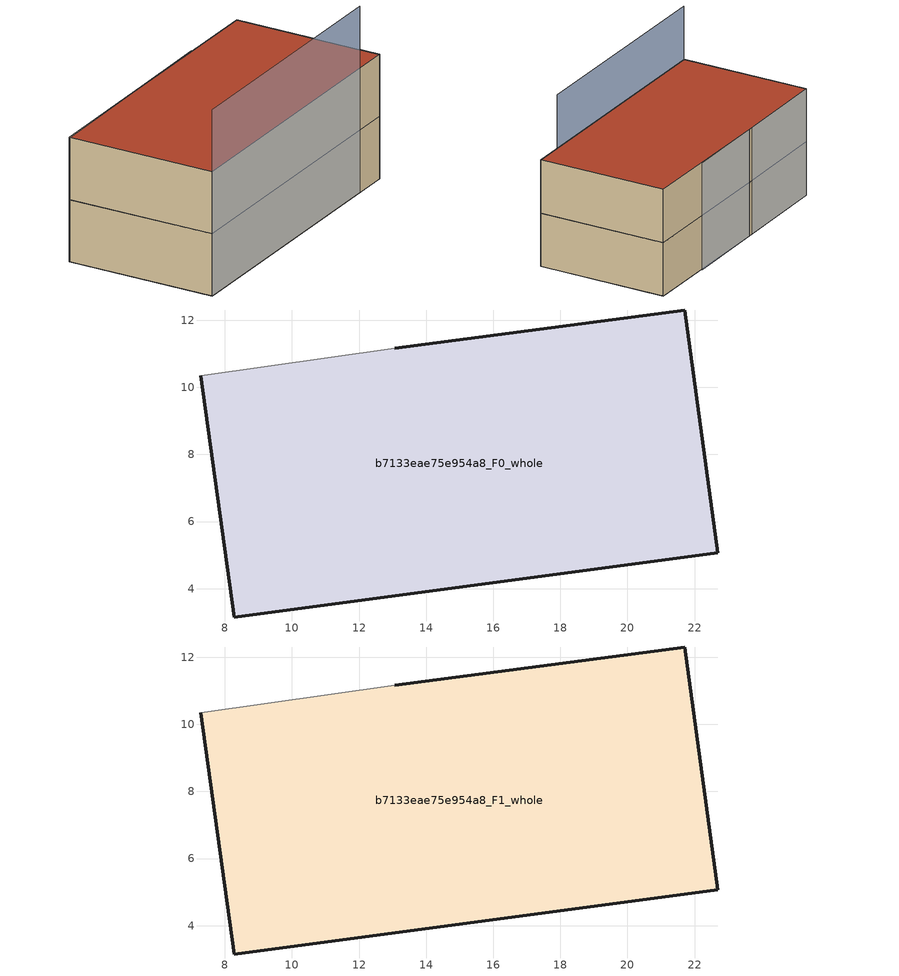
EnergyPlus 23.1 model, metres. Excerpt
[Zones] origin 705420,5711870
b7133eae75e954a8_F0_whole
 floor ground (EU_floor_Construction): 22.69,5.08 21.71,12.3 13.07,11.17 7.29,10.35 8.28,3.16 z0
 wall outside (EU_wall_Construction): 13.07,11.17 21.71,12.3 22.69,5.08 8.28,3.16 7.29,10.35 z0:3
 wall adiabatic (EU_wall_Construction): 7.29,10.35 13.07,11.17 z0:3
b7133eae75e954a8_F1_whole
 floor to b7133eae75e954a8_F0_whole (EU_floor_Construction): 22.69,5.08 21.71,12.3 13.07,11.17 7.29,10.35 8.28,3.16 z3
 wall outside (EU_wall_Construction): 13.07,11.17 21.71,12.3 22.69,5.08 8.28,3.16 7.29,10.35 z3:6
 wall adiabatic (EU_wall_Construction): 7.29,10.35 13.07,11.17 z3:6
 roof outside (EU_roof_Construction): 21.71,12.3 22.69,5.08 8.28,3.16 7.29,10.35 13.07,11.17 z6
shading: 8.28,3.15 20.99,4.85 z0:9; 17.89,11.85 7.28,10.35 z0:6
[Building]
EU S2 Campaign: North Axis=0; Terrain=City; Solar Distribution=FullExterior
[Site:Location]
London: Latitude=51.5; Longitude=-0.5; Time Zone=0; Elevation=25
[SizingPeriod:WeatherFileDays]
AnnualSizingPeriod: Begin Month=1; Begin Day of Month=1; End Month=12; End Day of Month=31; Day of Week for Start Day=Monday; Use Weather File Daylight Saving Period=No; Use Weather File Rain and Snow Indicators=No
[MATERIAL]
EU_InternalMass_Material: Roughness=MediumRough; Thickness=0.1; Conductivity=1; Density=1800; Specific Heat=900; Thermal Absorptance=0.9; Solar Absorptance=0.7; Visible Absorptance=0.7
[MATERIAL:NOMASS] Roughness=MediumRough; Thermal Absorptance=0.9; Solar Absorptance=0.7; Visible Absorptance=0.7
Name | Thermal Resistance
EU_wall_NoMass | 1.04674
EU_roof_NoMass | 4.32442
EU_floor_NoMass | 2.04616
[CONSTRUCTION]
EU_wall_Construction: EU_wall_NoMass
EU_roof_Construction: EU_roof_NoMass
EU_floor_Construction: EU_floor_NoMass
EU_InternalMass_Construction: EU_InternalMass_Material
[ZONE] Type=1; Multiplier=1; Ceiling Height=autocalculate; Floor Area=autocalculate; Part of Total Floor Area=Yes
Name | Volume
b7133eae75e954a8_F0_whole | 318.394
b7133eae75e954a8_F1_whole | 318.395
[INTERNALMASS] Construction=EU_InternalMass_Construction; Surface Area=106.131
Name | Zone or ZoneList
b7133eae75e954a8_F0_whole_EU_InternalMass | b7133eae75e954a8_F0_whole
b7133eae75e954a8_F1_whole_EU_InternalMass | b7133eae75e954a8_F1_whole
[OTHEREQUIPMENT] Fuel Type=Electricity; Design Level Calculation Method=Watts/Area; Power per Zone Floor Area=1; Fraction Latent=0; Fraction Radiant=0; Fraction Lost=0; Carbon Dioxide Generation Rate=0; EndUse Subcategory=EU_Step8_InternalGains
Name | Zone or ZoneList or Space or SpaceList | Schedule
EU_Step8_InternalGain_b7133eae75e954a8_F0_whole_f000 | b7133eae75e954a8_F0_whole | EU_Step8_GainSchedule_b7133eae75e954a8_F0_whole_f000
EU_Step8_InternalGain_b7133eae75e954a8_F1_whole_f000 | b7133eae75e954a8_F1_whole | EU_Step8_GainSchedule_b7133eae75e954a8_F1_whole_f000
[ZONEVENTILATION:DESIGNFLOWRATE] Schedule=EU_AlwaysOn; Design Flow Rate Calculation Method=AirChanges/Hour; Air Changes per Hour=0.488719; Ventilation Type=Natural; Fan Pressure Rise=0; Fan Total Efficiency=1; Constant Term Coefficient=1; Temperature Term Coefficient=0; Velocity Term Coefficient=0; Velocity Squared Term Coefficient=0; Minimum Indoor Temperature=-100; Maximum Indoor Temperature=100; Delta Temperature=-100; Minimum Outdoor Temperature=-100; Maximum Outdoor Temperature=100; Maximum Wind Speed=40
Name | Zone or ZoneList or Space or SpaceList
EU_ConstantAir_b7133eae75e954a8_F0_whole | b7133eae75e954a8_F0_whole
EU_ConstantAir_b7133eae75e954a8_F1_whole | b7133eae75e954a8_F1_whole
[HVACTEMPLATE:THERMOSTAT] Constant Heating Setpoint=20; Constant Cooling Setpoint=50
EU_HeatOnly_b7133eae75e954a8_F0_whole; EU_HeatOnly_b7133eae75e954a8_F1_whole
[HVACTEMPLATE:ZONE:IDEALLOADSAIRSYSTEM] System Availability Schedule=EU_AlwaysOn; Maximum Heating Supply Air Temperature=50; Minimum Cooling Supply Air Temperature=13; Maximum Heating Supply Air Humidity Ratio=0.0156; Minimum Cooling Supply Air Humidity Ratio=0.0077; Heating Limit=NoLimit; Cooling Limit=NoLimit; Heating Availability Schedule=EU_AlwaysOn; Cooling Availability Schedule=EU_CoolingOff; Dehumidification Control Type=ConstantSensibleHeatRatio; Cooling Sensible Heat Ratio=0.7; Dehumidification Setpoint=60; Humidification Control Type=None; Humidification Setpoint=30; Outdoor Air Method=None; Outdoor Air Flow Rate per Person=0.00944; Outdoor Air Flow Rate per Zone Floor Area=0; Outdoor Air Flow Rate per Zone=0; Demand Controlled Ventilation Type=None; Outdoor Air Economizer Type=NoEconomizer; Heat Recovery Type=None; Sensible Heat Recovery Effectiveness=0.7; Latent Heat Recovery Effectiveness=0.65
Name | Template Thermostat
b7133eae75e954a8_F0_whole | EU_HeatOnly_b7133eae75e954a8_F0_whole
b7133eae75e954a8_F1_whole | EU_HeatOnly_b7133eae75e954a8_F1_whole
[SIZING:ZONE] Zone Cooling Design Supply Air Temperature Input Method=SupplyAirTemperature; Zone Cooling Design Supply Air Temperature=13; Zone Heating Design Supply Air Temperature Input Method=SupplyAirTemperature; Zone Heating Design Supply Air Temperature=50; Zone Cooling Design Supply Air Humidity Ratio=0.008; Zone Heating Design Supply Air Humidity Ratio=0.008; Cooling Design Air Flow Method=DesignDay; Cooling Design Air Flow Rate=0; Cooling Minimum Air Flow per Zone Floor Area=0.000762; Cooling Minimum Air Flow=0; Cooling Minimum Air Flow Fraction=0.2; Heating Design Air Flow Method=DesignDay; Heating Design Air Flow Rate=0; Heating Maximum Air Flow per Zone Floor Area=0.002032; Heating Maximum Air Flow=0.141576; Heating Maximum Air Flow Fraction=0.3; Account for Dedicated Outdoor Air System=No; Dedicated Outdoor Air System Control Strategy=NeutralSupplyAir; Dedicated Outdoor Air Low Setpoint Temperature for Design=autosize; Dedicated Outdoor Air High Setpoint Temperature for Design=autosize; Zone Load Sizing Method=Sensible Load Only No Latent Load; Zone Latent Cooling Design Supply Air Humidity Ratio Input Method=HumidityRatioDifference; Zone Cooling Design Supply Air Humidity Ratio Difference=0.005; Zone Latent Heating Design Supply Air Humidity Ratio Input Method=HumidityRatioDifference; Zone Humidification Design Supply Air Humidity Ratio Difference=0.005
b7133eae75e954a8_F0_whole; b7133eae75e954a8_F1_whole
[SCHEDULE:CONSTANT]
Name | Hourly Value
EU_AlwaysOn | 1
EU_CoolingOff | 0
[SCHEDULE:FILE] Column Number=1; Rows to Skip at Top=0; Number of Hours of Data=8760; Column Separator=Comma; Interpolate to Timestep=No; Minutes per Item=60; Adjust Schedule for Daylight Savings=Yes
Name | File
EU_Step8_GainSchedule_b7133eae75e954a8_F0_whole_f000 | ../../schedules/b7133eae75e954a8/b7133eae75e954a8_F0_whole_f000_gain.csv
EU_Step8_GainSchedule_b7133eae75e954a8_F1_whole_f000 | ../../schedules/b7133eae75e954a8/b7133eae75e954a8_F1_whole_f000_gain.csv
